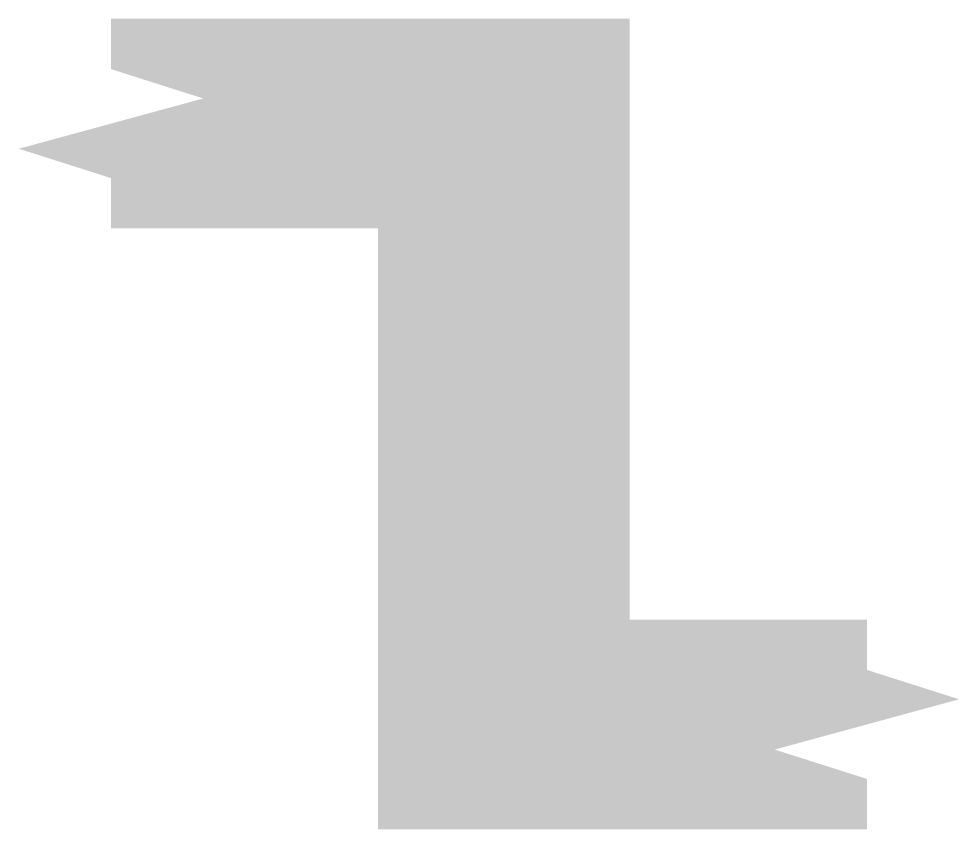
# Model space of a CAD drawing. Extents: x 290727 to 13733020, y 1731457 to 3643100.
# Drawn here: x 13541373 to 13542495, y 3642133 to 3643100 of the extents above; entities that cross this region are included whole.
import ezdxf

# ---------------------------------------------------------------- set-up
doc = ezdxf.new("R2010")
doc.units = 0
doc.header["$LTSCALE"] = 10
doc.layers.add('THIN', color=7, linetype='CONTINUOUS')
doc.layers.add('作业图', color=4, linetype='CONTINUOUS')

# ---------------------------------------------------------------- blocks, each defined once
blk = doc.blocks.new('梁图-10.22')
at = {"layer": 'THIN'}
blk.add_hatch(color=0, dxfattribs=at).paths.add_polyline_path([(11430636.7, 1687173.1), (11430746.7, 1687138.1), (11430746.7, 1687078.1), (11431065.3, 1687078.1), (11431065.3, 1686361.4), (11431648.4, 1686361.4), (11431648.4, 1686421.4), (11431538.4, 1686456.4), (11431758.4, 1686516.4), (11431648.4, 1686551.4), (11431648.4, 1686611.4), (11431365.3, 1686611.4), (11431365.3, 1687328.1), (11430746.7, 1687328.1), (11430746.7, 1687268.1), (11430856.7, 1687233.1)])
blk.add_hatch(color=0, dxfattribs=at).paths.add_polyline_path([(11430636.7, 1687173.1), (11430746.7, 1687138.1), (11430746.7, 1687078.1), (11431065.3, 1687078.1), (11431065.3, 1686361.4), (11431648.4, 1686361.4), (11431648.4, 1686421.4), (11431538.4, 1686456.4), (11431758.4, 1686516.4), (11431648.4, 1686551.4), (11431648.4, 1686611.4), (11431365.3, 1686611.4), (11431365.3, 1687328.1), (11430746.7, 1687328.1), (11430746.7, 1687268.1), (11430856.7, 1687233.1)])
blk.add_hatch(color=0, dxfattribs=at).paths.add_polyline_path([(11430636.7, 1687173.1), (11430746.7, 1687138.1), (11430746.7, 1687078.1), (11431065.3, 1687078.1), (11431065.3, 1686361.4), (11431648.4, 1686361.4), (11431648.4, 1686421.4), (11431538.4, 1686456.4), (11431758.4, 1686516.4), (11431648.4, 1686551.4), (11431648.4, 1686611.4), (11431365.3, 1686611.4), (11431365.3, 1687328.1), (11430746.7, 1687328.1), (11430746.7, 1687268.1), (11430856.7, 1687233.1)])
blk.add_hatch(color=0, dxfattribs=at).paths.add_polyline_path([(11430636.7, 1687173.1), (11430746.7, 1687138.1), (11430746.7, 1687078.1), (11431065.3, 1687078.1), (11431065.3, 1686361.4), (11431648.4, 1686361.4), (11431648.4, 1686421.4), (11431538.4, 1686456.4), (11431758.4, 1686516.4), (11431648.4, 1686551.4), (11431648.4, 1686611.4), (11431365.3, 1686611.4), (11431365.3, 1687328.1), (11430746.7, 1687328.1), (11430746.7, 1687268.1), (11430856.7, 1687233.1)])
blk.add_hatch(color=0, dxfattribs=at).paths.add_polyline_path([(11430636.7, 1687173.1), (11430746.7, 1687138.1), (11430746.7, 1687078.1), (11431065.3, 1687078.1), (11431065.3, 1686361.4), (11431648.4, 1686361.4), (11431648.4, 1686421.4), (11431538.4, 1686456.4), (11431758.4, 1686516.4), (11431648.4, 1686551.4), (11431648.4, 1686611.4), (11431365.3, 1686611.4), (11431365.3, 1687328.1), (11430746.7, 1687328.1), (11430746.7, 1687268.1), (11430856.7, 1687233.1)])
blk.add_hatch(color=0, dxfattribs=at).paths.add_polyline_path([(11430636.7, 1687173.1), (11430746.7, 1687138.1), (11430746.7, 1687078.1), (11431065.3, 1687078.1), (11431065.3, 1686361.4), (11431648.4, 1686361.4), (11431648.4, 1686421.4), (11431538.4, 1686456.4), (11431758.4, 1686516.4), (11431648.4, 1686551.4), (11431648.4, 1686611.4), (11431365.3, 1686611.4), (11431365.3, 1687328.1), (11430746.7, 1687328.1), (11430746.7, 1687268.1), (11430856.7, 1687233.1)])
blk.add_hatch(color=0, dxfattribs=at).paths.add_polyline_path([(11430636.7, 1687173.1), (11430746.7, 1687138.1), (11430746.7, 1687078.1), (11431065.3, 1687078.1), (11431065.3, 1686361.4), (11431648.4, 1686361.4), (11431648.4, 1686421.4), (11431538.4, 1686456.4), (11431758.4, 1686516.4), (11431648.4, 1686551.4), (11431648.4, 1686611.4), (11431365.3, 1686611.4), (11431365.3, 1687328.1), (11430746.7, 1687328.1), (11430746.7, 1687268.1), (11430856.7, 1687233.1)])
blk.add_hatch(color=0, dxfattribs=at).paths.add_polyline_path([(11430636.7, 1687173.1), (11430746.7, 1687138.1), (11430746.7, 1687078.1), (11431065.3, 1687078.1), (11431065.3, 1686361.4), (11431648.4, 1686361.4), (11431648.4, 1686421.4), (11431538.4, 1686456.4), (11431758.4, 1686516.4), (11431648.4, 1686551.4), (11431648.4, 1686611.4), (11431365.3, 1686611.4), (11431365.3, 1687328.1), (11430746.7, 1687328.1), (11430746.7, 1687268.1), (11430856.7, 1687233.1)])
blk.add_hatch(color=0, dxfattribs=at).paths.add_polyline_path([(11430636.7, 1687173.1), (11430746.7, 1687138.1), (11430746.7, 1687078.1), (11431065.3, 1687078.1), (11431065.3, 1686361.4), (11431648.4, 1686361.4), (11431648.4, 1686421.4), (11431538.4, 1686456.4), (11431758.4, 1686516.4), (11431648.4, 1686551.4), (11431648.4, 1686611.4), (11431365.3, 1686611.4), (11431365.3, 1687328.1), (11430746.7, 1687328.1), (11430746.7, 1687268.1), (11430856.7, 1687233.1)])
blk.add_hatch(color=0, dxfattribs=at).paths.add_polyline_path([(11430636.7, 1687173.1), (11430746.7, 1687138.1), (11430746.7, 1687078.1), (11431065.3, 1687078.1), (11431065.3, 1686361.4), (11431648.4, 1686361.4), (11431648.4, 1686421.4), (11431538.4, 1686456.4), (11431758.4, 1686516.4), (11431648.4, 1686551.4), (11431648.4, 1686611.4), (11431365.3, 1686611.4), (11431365.3, 1687328.1), (11430746.7, 1687328.1), (11430746.7, 1687268.1), (11430856.7, 1687233.1)])
blk.add_hatch(color=0, dxfattribs=at).paths.add_polyline_path([(11430636.7, 1687173.1), (11430746.7, 1687138.1), (11430746.7, 1687078.1), (11431065.3, 1687078.1), (11431065.3, 1686361.4), (11431648.4, 1686361.4), (11431648.4, 1686421.4), (11431538.4, 1686456.4), (11431758.4, 1686516.4), (11431648.4, 1686551.4), (11431648.4, 1686611.4), (11431365.3, 1686611.4), (11431365.3, 1687328.1), (11430746.7, 1687328.1), (11430746.7, 1687268.1), (11430856.7, 1687233.1)])
blk.add_hatch(color=0, dxfattribs=at).paths.add_polyline_path([(11430636.7, 1687173.1), (11430746.7, 1687138.1), (11430746.7, 1687078.1), (11431065.3, 1687078.1), (11431065.3, 1686361.4), (11431648.4, 1686361.4), (11431648.4, 1686421.4), (11431538.4, 1686456.4), (11431758.4, 1686516.4), (11431648.4, 1686551.4), (11431648.4, 1686611.4), (11431365.3, 1686611.4), (11431365.3, 1687328.1), (11430746.7, 1687328.1), (11430746.7, 1687268.1), (11430856.7, 1687233.1)])
blk.add_hatch(color=0, dxfattribs=at).paths.add_polyline_path([(11430636.7, 1687173.1), (11430746.7, 1687138.1), (11430746.7, 1687078.1), (11431065.3, 1687078.1), (11431065.3, 1686361.4), (11431648.4, 1686361.4), (11431648.4, 1686421.4), (11431538.4, 1686456.4), (11431758.4, 1686516.4), (11431648.4, 1686551.4), (11431648.4, 1686611.4), (11431365.3, 1686611.4), (11431365.3, 1687328.1), (11430746.7, 1687328.1), (11430746.7, 1687268.1), (11430856.7, 1687233.1)])
blk.add_hatch(color=0, dxfattribs=at).paths.add_polyline_path([(11430636.7, 1687173.1), (11430746.7, 1687138.1), (11430746.7, 1687078.1), (11431065.3, 1687078.1), (11431065.3, 1686361.4), (11431648.4, 1686361.4), (11431648.4, 1686421.4), (11431538.4, 1686456.4), (11431758.4, 1686516.4), (11431648.4, 1686551.4), (11431648.4, 1686611.4), (11431365.3, 1686611.4), (11431365.3, 1687328.1), (11430746.7, 1687328.1), (11430746.7, 1687268.1), (11430856.7, 1687233.1)])
blk.add_hatch(color=0, dxfattribs=at).paths.add_polyline_path([(11430636.7, 1687173.1), (11430746.7, 1687138.1), (11430746.7, 1687078.1), (11431065.3, 1687078.1), (11431065.3, 1686361.4), (11431648.4, 1686361.4), (11431648.4, 1686421.4), (11431538.4, 1686456.4), (11431758.4, 1686516.4), (11431648.4, 1686551.4), (11431648.4, 1686611.4), (11431365.3, 1686611.4), (11431365.3, 1687328.1), (11430746.7, 1687328.1), (11430746.7, 1687268.1), (11430856.7, 1687233.1)])
blk.add_hatch(color=0, dxfattribs=at).paths.add_polyline_path([(11430636.7, 1687173.1), (11430746.7, 1687138.1), (11430746.7, 1687078.1), (11431065.3, 1687078.1), (11431065.3, 1686361.4), (11431648.4, 1686361.4), (11431648.4, 1686421.4), (11431538.4, 1686456.4), (11431758.4, 1686516.4), (11431648.4, 1686551.4), (11431648.4, 1686611.4), (11431365.3, 1686611.4), (11431365.3, 1687328.1), (11430746.7, 1687328.1), (11430746.7, 1687268.1), (11430856.7, 1687233.1)])
blk.add_hatch(color=0, dxfattribs=at).paths.add_polyline_path([(11430636.7, 1687173.1), (11430746.7, 1687138.1), (11430746.7, 1687078.1), (11431065.3, 1687078.1), (11431065.3, 1686361.4), (11431648.4, 1686361.4), (11431648.4, 1686421.4), (11431538.4, 1686456.4), (11431758.4, 1686516.4), (11431648.4, 1686551.4), (11431648.4, 1686611.4), (11431365.3, 1686611.4), (11431365.3, 1687328.1), (11430746.7, 1687328.1), (11430746.7, 1687268.1), (11430856.7, 1687233.1)])
blk.add_hatch(color=0, dxfattribs=at).paths.add_polyline_path([(11430636.7, 1687173.1), (11430746.7, 1687138.1), (11430746.7, 1687078.1), (11431065.3, 1687078.1), (11431065.3, 1686361.4), (11431648.4, 1686361.4), (11431648.4, 1686421.4), (11431538.4, 1686456.4), (11431758.4, 1686516.4), (11431648.4, 1686551.4), (11431648.4, 1686611.4), (11431365.3, 1686611.4), (11431365.3, 1687328.1), (11430746.7, 1687328.1), (11430746.7, 1687268.1), (11430856.7, 1687233.1)])
blk.add_hatch(color=0, dxfattribs=at).paths.add_polyline_path([(11430636.7, 1687173.1), (11430746.7, 1687138.1), (11430746.7, 1687078.1), (11431065.3, 1687078.1), (11431065.3, 1686361.4), (11431648.4, 1686361.4), (11431648.4, 1686421.4), (11431538.4, 1686456.4), (11431758.4, 1686516.4), (11431648.4, 1686551.4), (11431648.4, 1686611.4), (11431365.3, 1686611.4), (11431365.3, 1687328.1), (11430746.7, 1687328.1), (11430746.7, 1687268.1), (11430856.7, 1687233.1)])
blk.add_hatch(color=0, dxfattribs=at).paths.add_polyline_path([(11430636.7, 1687173.1), (11430746.7, 1687138.1), (11430746.7, 1687078.1), (11431065.3, 1687078.1), (11431065.3, 1686361.4), (11431648.4, 1686361.4), (11431648.4, 1686421.4), (11431538.4, 1686456.4), (11431758.4, 1686516.4), (11431648.4, 1686551.4), (11431648.4, 1686611.4), (11431365.3, 1686611.4), (11431365.3, 1687328.1), (11430746.7, 1687328.1), (11430746.7, 1687268.1), (11430856.7, 1687233.1)])
blk.add_hatch(color=0, dxfattribs=at).paths.add_polyline_path([(11430636.7, 1687173.1), (11430746.7, 1687138.1), (11430746.7, 1687078.1), (11431065.3, 1687078.1), (11431065.3, 1686361.4), (11431648.4, 1686361.4), (11431648.4, 1686421.4), (11431538.4, 1686456.4), (11431758.4, 1686516.4), (11431648.4, 1686551.4), (11431648.4, 1686611.4), (11431365.3, 1686611.4), (11431365.3, 1687328.1), (11430746.7, 1687328.1), (11430746.7, 1687268.1), (11430856.7, 1687233.1)])
blk.add_hatch(color=0, dxfattribs=at).paths.add_polyline_path([(11430636.7, 1687173.1), (11430746.7, 1687138.1), (11430746.7, 1687078.1), (11431065.3, 1687078.1), (11431065.3, 1686361.4), (11431648.4, 1686361.4), (11431648.4, 1686421.4), (11431538.4, 1686456.4), (11431758.4, 1686516.4), (11431648.4, 1686551.4), (11431648.4, 1686611.4), (11431365.3, 1686611.4), (11431365.3, 1687328.1), (11430746.7, 1687328.1), (11430746.7, 1687268.1), (11430856.7, 1687233.1)])
blk.add_hatch(color=0, dxfattribs=at).paths.add_polyline_path([(11430636.7, 1687173.1), (11430746.7, 1687138.1), (11430746.7, 1687078.1), (11431065.3, 1687078.1), (11431065.3, 1686361.4), (11431648.4, 1686361.4), (11431648.4, 1686421.4), (11431538.4, 1686456.4), (11431758.4, 1686516.4), (11431648.4, 1686551.4), (11431648.4, 1686611.4), (11431365.3, 1686611.4), (11431365.3, 1687328.1), (11430746.7, 1687328.1), (11430746.7, 1687268.1), (11430856.7, 1687233.1)])
blk.add_hatch(color=0, dxfattribs=at).paths.add_polyline_path([(11430636.7, 1687173.1), (11430746.7, 1687138.1), (11430746.7, 1687078.1), (11431065.3, 1687078.1), (11431065.3, 1686361.4), (11431648.4, 1686361.4), (11431648.4, 1686421.4), (11431538.4, 1686456.4), (11431758.4, 1686516.4), (11431648.4, 1686551.4), (11431648.4, 1686611.4), (11431365.3, 1686611.4), (11431365.3, 1687328.1), (11430746.7, 1687328.1), (11430746.7, 1687268.1), (11430856.7, 1687233.1)])
blk.add_hatch(color=0, dxfattribs=at).paths.add_polyline_path([(11430636.7, 1687173.1), (11430746.7, 1687138.1), (11430746.7, 1687078.1), (11431065.3, 1687078.1), (11431065.3, 1686361.4), (11431648.4, 1686361.4), (11431648.4, 1686421.4), (11431538.4, 1686456.4), (11431758.4, 1686516.4), (11431648.4, 1686551.4), (11431648.4, 1686611.4), (11431365.3, 1686611.4), (11431365.3, 1687328.1), (11430746.7, 1687328.1), (11430746.7, 1687268.1), (11430856.7, 1687233.1)])
blk.add_hatch(color=0, dxfattribs=at).paths.add_polyline_path([(11430636.7, 1687173.1), (11430746.7, 1687138.1), (11430746.7, 1687078.1), (11431065.3, 1687078.1), (11431065.3, 1686361.4), (11431648.4, 1686361.4), (11431648.4, 1686421.4), (11431538.4, 1686456.4), (11431758.4, 1686516.4), (11431648.4, 1686551.4), (11431648.4, 1686611.4), (11431365.3, 1686611.4), (11431365.3, 1687328.1), (11430746.7, 1687328.1), (11430746.7, 1687268.1), (11430856.7, 1687233.1)])

msp = doc.modelspace()

# ---------------------------------------------------------------- block references
at = {"layer": '作业图', "color": 8, "linetype": 'ByBlock', "extrusion": (8.37508e-20, 6.90696e-07, 1)}
msp.add_blockref('梁图-10.22', (2110736.3, 1955771.8, -0.5), dxfattribs=at)

doc.saveas('drawing.dxf')
